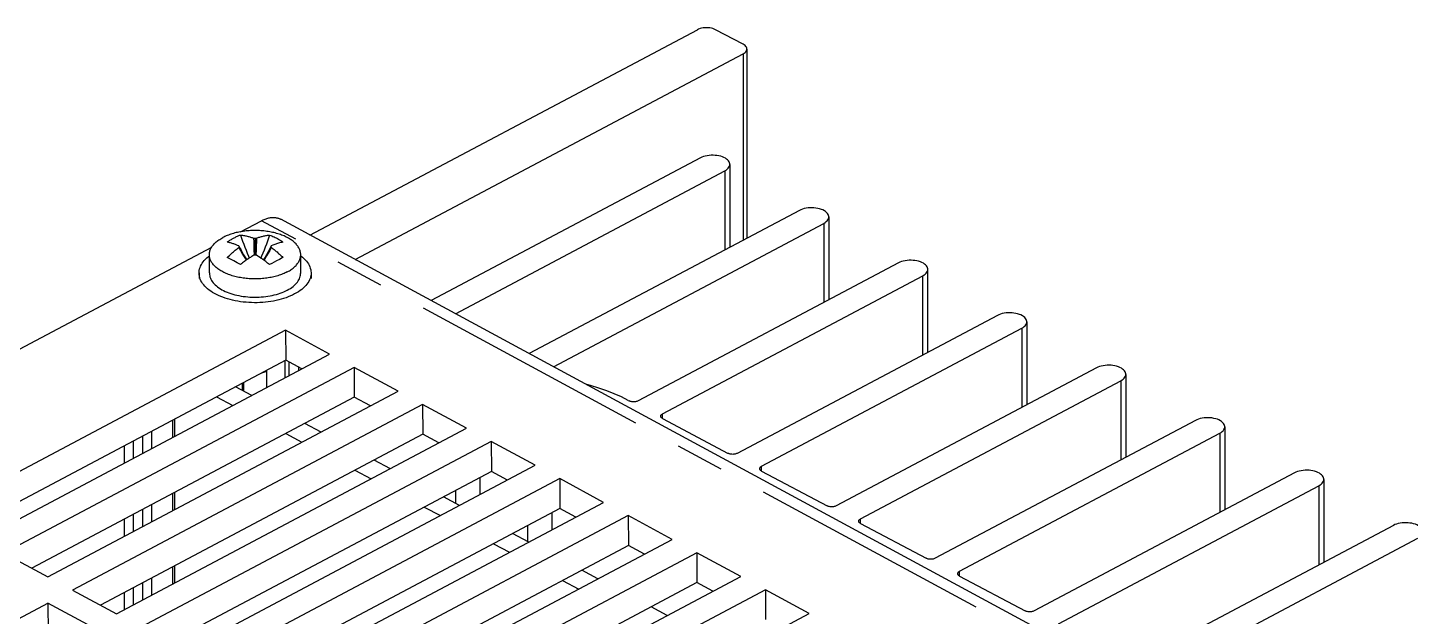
# Model space of a CAD drawing. Extents: x 0 to 34, y -0.3 to 21.7.
# Drawn here: x 26.953 to 30.965, y 15.443 to 17.15 of the extents above; entities that cross this region are included whole.
import ezdxf

# ---------------------------------------------------------------- set-up
doc = ezdxf.new("R2010")
doc.units = 0
doc.header["$LTSCALE"] = 1.87
doc.linetypes.add('CENTER', pattern=[0.6, 0.375, -0.075, 0.075, -0.075])
doc.layers.get('0').update_dxf_attribs({"linetype": 'CONTINUOUS'})
doc.layers.add('DEFAULT_1', color=7, linetype='CENTER')

msp = doc.modelspace()

# ---------------------------------------------------------------- linework, layer by layer
at = {"color": 7, "linetype": 'CONTINUOUS'}
for p, q in [((27.7719, 16.5487), (28.8959, 17.1443)), ((29.0285, 17.1021), (28.949, 17.1443)), ((27.9032, 16.4777), (29.0285, 17.074)), ((29.0395, 17.0881), (29.0395, 16.5393)), ((28.9048, 16.7724), (28.1238, 16.3585)), ((28.1938, 16.3207), (28.9755, 16.7349)), ((28.9901, 16.7537), (28.9901, 16.5132)), ((29.192, 16.6202), (28.4082, 16.2048)), ((27.5707, 16.5583), (27.6313, 16.5904)), ((31.736, 14.4065), (27.6872, 16.5945)), ((28.4783, 16.167), (29.2627, 16.5827)), ((29.2774, 16.6014), (29.2774, 16.361)), ((27.6083, 16.5399), (27.6097, 16.5398)), ((27.6097, 16.5398), (27.6111, 16.5397)), ((27.6111, 16.5397), (27.6125, 16.5395)), ((27.6125, 16.5395), (27.614, 16.5397)), ((27.6125, 16.5395), (27.6125, 16.4908)), ((27.614, 16.5397), (27.6154, 16.5398)), ((27.6154, 16.5398), (27.6168, 16.5399)), ((26.1254, 15.7924), (27.4868, 16.5139)), ((27.5616, 16.5189), (27.5595, 16.5197)), ((27.5655, 16.5173), (27.5616, 16.5189)), ((27.5666, 16.5152), (27.5655, 16.5173)), ((27.5655, 16.5127), (27.566, 16.5139)), ((27.5666, 16.5152), (27.5693, 16.5097)), ((27.6104, 16.4904), (27.6083, 16.4901)), ((27.6125, 16.4908), (27.6104, 16.4904)), ((27.6154, 16.4903), (27.6125, 16.4908)), ((27.6155, 16.5071), (27.6148, 16.4904)), ((27.6168, 16.4901), (27.6154, 16.4903)), ((27.6585, 16.5152), (27.6558, 16.5097)), ((27.6596, 16.5173), (27.6585, 16.5152)), ((27.6585, 16.5152), (27.6589, 16.5143)), ((27.6589, 16.5143), (27.6592, 16.5135)), ((27.6592, 16.5135), (27.6596, 16.5127)), ((27.48, 16.4387), (27.48, 16.4885)), ((27.5412, 16.4785), (27.5316, 16.4835)), ((27.5509, 16.4735), (27.5412, 16.4785)), ((27.5605, 16.4683), (27.5509, 16.4735)), ((27.5918, 16.4791), (27.5894, 16.4774)), ((27.6616, 16.4667), (27.6549, 16.4631)), ((27.6683, 16.4703), (27.6616, 16.4667)), ((27.6749, 16.4738), (27.6683, 16.4703)), ((27.6834, 16.4783), (27.6749, 16.4738)), ((27.745, 16.4387), (27.745, 16.4885)), ((29.4793, 16.468), (28.7245, 16.0679)), ((27.45, 16.4387), (27.45, 16.4228)), ((27.775, 16.4387), (27.775, 16.4228)), ((28.7952, 16.0305), (29.55, 16.4305)), ((29.5647, 16.2087), (29.5647, 16.4492)), ((29.7666, 16.3157), (29.0117, 15.9157)), ((29.8519, 16.297), (29.8519, 16.0565)), ((27.701, 16.2725), (26.6846, 15.7339)), ((27.701, 16.2725), (27.7016, 16.186)), ((27.8289, 16.2033), (27.701, 16.2725)), ((29.0824, 15.8783), (29.8373, 16.2783)), ((27.7016, 16.186), (26.766, 15.69)), ((26.8126, 15.6648), (27.8289, 16.2033)), ((27.7484, 16.1607), (27.7016, 16.186)), ((27.8999, 16.165), (26.8836, 15.6264)), ((27.6467, 16.1068), (27.6467, 16.1569)), ((27.8999, 16.165), (27.9005, 16.0785)), ((28.0277, 16.0959), (27.8999, 16.165)), ((30.0538, 16.1635), (29.299, 15.7635)), ((30.1392, 16.1448), (30.1392, 15.9043)), ((27.0115, 15.5573), (28.0277, 16.0959)), ((27.6035, 16.0839), (27.5562, 16.1089)), ((27.5788, 16.1209), (27.5788, 16.0969)), ((29.3697, 15.726), (30.1245, 16.126)), ((27.9005, 16.0785), (26.9649, 15.5825)), ((28.0988, 16.0575), (27.0825, 15.519)), ((27.5005, 16.0794), (27.5478, 16.0543)), ((27.9472, 16.0532), (27.9005, 16.0785)), ((28.0988, 16.0575), (28.0994, 15.9709)), ((28.2265, 15.9884), (28.0988, 16.0575)), ((28.6954, 16.0693), (28.6979, 16.0679)), ((27.3798, 15.9653), (27.3798, 16.0154)), ((28.7952, 16.0164), (28.9852, 15.9157)), ((30.3411, 16.0113), (29.5863, 15.6113)), ((28.0994, 15.9709), (27.1639, 15.475)), ((27.2103, 15.4499), (28.2265, 15.9884)), ((27.7014, 15.9729), (27.7486, 15.9479)), ((27.8043, 15.9774), (27.7571, 16.0024)), ((28.146, 15.9457), (28.0994, 15.9709)), ((29.657, 15.5738), (30.4118, 15.9738)), ((30.4264, 15.9925), (30.4264, 15.7521)), ((28.2976, 15.95), (27.2815, 15.4115)), ((28.2976, 15.95), (28.2983, 15.8634)), ((28.4253, 15.881), (28.2976, 15.95)), ((28.0051, 15.871), (27.958, 15.896)), ((28.2983, 15.8634), (27.3628, 15.3675)), ((27.4092, 15.3425), (28.4253, 15.881)), ((27.9023, 15.8665), (27.9494, 15.8415)), ((28.3448, 15.8383), (28.2983, 15.8634)), ((29.0824, 15.8642), (29.2725, 15.7635)), ((30.6283, 15.859), (29.8735, 15.459)), ((28.4965, 15.8425), (27.4804, 15.304)), ((28.4965, 15.8425), (28.4972, 15.7559)), ((28.6241, 15.7735), (28.4965, 15.8425)), ((29.9442, 15.4216), (30.6991, 15.8216)), ((30.7137, 15.8403), (30.7137, 15.5998)), ((27.3798, 15.7525), (27.3798, 15.8024)), ((27.6081, 15.2351), (28.6241, 15.7735)), ((28.2058, 15.7646), (28.1589, 15.7895)), ((28.4972, 15.7559), (27.5617, 15.2601)), ((28.6954, 15.735), (27.6794, 15.1965)), ((28.1032, 15.76), (28.1502, 15.7351)), ((28.5436, 15.7308), (28.4972, 15.7559)), ((28.6954, 15.735), (28.696, 15.6484)), ((28.8229, 15.666), (28.6954, 15.735)), ((29.3697, 15.712), (29.5597, 15.6113)), ((30.9156, 15.7068), (30.1608, 15.3068)), ((28.696, 15.6484), (27.7607, 15.1526)), ((27.8069, 15.1276), (28.8229, 15.666)), ((28.3041, 15.6536), (28.351, 15.6287)), ((28.4066, 15.6582), (28.3597, 15.6831)), ((28.7424, 15.6234), (28.696, 15.6484)), ((30.2315, 15.2693), (30.9863, 15.6694)), ((26.8836, 15.6264), (27.0115, 15.5573)), ((28.8943, 15.6274), (27.8783, 15.089)), ((28.8943, 15.6274), (28.8949, 15.5409)), ((29.0217, 15.5586), (28.8943, 15.6274)), ((27.3798, 15.5397), (27.3798, 15.5895)), ((28.6074, 15.5518), (28.5606, 15.5766)), ((28.8949, 15.5409), (27.9596, 15.0451)), ((28.0058, 15.0202), (29.0217, 15.5586)), ((28.505, 15.5471), (28.5517, 15.5223)), ((28.9412, 15.5159), (28.8949, 15.5409)), ((29.657, 15.5597), (29.847, 15.459)), ((27.0825, 15.519), (27.2103, 15.4499)), ((29.0932, 15.5199), (28.0773, 14.9816)), ((29.0932, 15.5199), (29.0938, 15.4334)), ((29.2205, 15.4511), (29.0932, 15.5199)), ((26.8675, 15.405), (27.0116, 15.4814)), ((27.0116, 15.4814), (27.0122, 15.3946)), ((27.1394, 15.4123), (27.0116, 15.4814)), ((28.2046, 14.9128), (29.2205, 15.4511)), ((28.8082, 15.4454), (28.7615, 15.4702))]:
    msp.add_line(p, q, dxfattribs=at)
for points in [[(28.949, 17.1443), (28.9452, 17.146), (28.9411, 17.1475), (28.9368, 17.1486), (28.9322, 17.1494), (28.9273, 17.1499), (28.9224, 17.1501), (28.9175, 17.1499), (28.9126, 17.1494), (28.908, 17.1486), (28.9037, 17.1475), (28.8997, 17.146), (28.8959, 17.1443)], [(29.0395, 17.0881), (29.0392, 17.0907), (29.0382, 17.0933), (29.0366, 17.0957), (29.0345, 17.098), (29.0318, 17.1001), (29.0285, 17.1021)], [(29.0285, 17.074), (29.0318, 17.0761), (29.0345, 17.0782), (29.0366, 17.0805), (29.0382, 17.0829), (29.0392, 17.0855), (29.0395, 17.0881)], [(28.9901, 16.7537), (28.9901, 16.7548), (28.9895, 16.7579), (28.9883, 16.7609), (28.9864, 16.7637), (28.9839, 16.7665), (28.9808, 16.7691), (28.9772, 16.7714), (28.973, 16.7736), (28.9685, 16.7755), (28.9636, 16.7771), (28.9583, 16.7784), (28.9528, 16.7793), (28.9472, 16.7799), (28.9414, 16.7802), (28.9357, 16.7801), (28.9299, 16.7796), (28.9243, 16.7788), (28.9189, 16.7776), (28.9139, 16.7762), (28.9092, 16.7745), (28.9048, 16.7724)], [(28.9755, 16.7349), (28.9795, 16.7373), (28.9828, 16.7399), (28.9855, 16.7426), (28.9877, 16.7455), (28.9892, 16.7486), (28.99, 16.7517), (28.9901, 16.7537)], [(29.2774, 16.6014), (29.2773, 16.6026), (29.2768, 16.6056), (29.2755, 16.6086), (29.2736, 16.6115), (29.2711, 16.6143), (29.2681, 16.6168), (29.2644, 16.6192), (29.2603, 16.6214), (29.2557, 16.6233), (29.2508, 16.6248), (29.2455, 16.6261), (29.2401, 16.6271), (29.2344, 16.6277), (29.2287, 16.6279), (29.2229, 16.6278), (29.2172, 16.6274), (29.2115, 16.6266), (29.2061, 16.6254), (29.2011, 16.624), (29.1964, 16.6222), (29.192, 16.6202)], [(27.6313, 16.5904), (27.6339, 16.5918), (27.6365, 16.593), (27.6392, 16.5941), (27.6418, 16.5952), (27.6444, 16.5961), (27.647, 16.597), (27.6496, 16.5977), (27.6522, 16.5983), (27.6547, 16.5988), (27.6572, 16.5992), (27.6597, 16.5995), (27.6622, 16.5997), (27.6646, 16.5998), (27.667, 16.5998), (27.6694, 16.5996), (27.6717, 16.5994), (27.674, 16.599), (27.6763, 16.5986), (27.6785, 16.598), (27.6806, 16.5973), (27.6827, 16.5965), (27.6848, 16.5957), (27.6868, 16.5947), (27.6872, 16.5945)], [(29.2627, 16.5827), (29.2667, 16.5851), (29.2701, 16.5876), (29.2728, 16.5903), (29.2749, 16.5933), (29.2764, 16.5964), (29.2773, 16.5995), (29.2774, 16.6014)], [(27.4857, 16.5121), (27.4871, 16.5143), (27.4885, 16.5164), (27.4901, 16.5186), (27.4918, 16.5207), (27.4937, 16.5228), (27.4957, 16.5248), (27.4978, 16.5268), (27.5, 16.5288), (27.5024, 16.5307), (27.5048, 16.5326), (27.5074, 16.5344), (27.5101, 16.5362), (27.5129, 16.538), (27.5158, 16.5397), (27.5188, 16.5413)], [(27.5741, 16.5589), (27.5699, 16.5582), (27.5659, 16.5574), (27.5618, 16.5566), (27.5579, 16.5557), (27.5539, 16.5547), (27.5501, 16.5536), (27.5463, 16.5525), (27.5426, 16.5513), (27.5389, 16.5501), (27.5354, 16.5488), (27.5319, 16.5474), (27.5285, 16.546), (27.5252, 16.5445), (27.522, 16.5429), (27.5188, 16.5413)], [(27.5316, 16.5284), (27.5336, 16.5298), (27.5356, 16.5311), (27.5376, 16.5324), (27.5396, 16.5337), (27.5417, 16.535), (27.5438, 16.5363), (27.5459, 16.5375), (27.548, 16.5387), (27.5502, 16.5399)], [(27.5502, 16.5399), (27.5524, 16.541), (27.5546, 16.5421), (27.5568, 16.5432), (27.559, 16.5442), (27.5612, 16.5452), (27.5635, 16.5462), (27.5657, 16.5471), (27.5679, 16.548), (27.5702, 16.5488)], [(27.5702, 16.5488), (27.5732, 16.5401), (27.5764, 16.5313)], [(27.5702, 16.5488), (27.5731, 16.5485), (27.576, 16.5481), (27.5789, 16.5476), (27.5817, 16.5471), (27.5844, 16.5466), (27.5871, 16.546), (27.5897, 16.5454), (27.5923, 16.5448), (27.5947, 16.5441), (27.5972, 16.5435), (27.5995, 16.5428), (27.6018, 16.5421), (27.604, 16.5414), (27.6062, 16.5406), (27.6083, 16.5399)], [(27.745, 16.4917), (27.745, 16.494), (27.7448, 16.4963), (27.7444, 16.4986), (27.7439, 16.5009), (27.7433, 16.5031), (27.7425, 16.5054), (27.7416, 16.5076), (27.7405, 16.5099), (27.7393, 16.5121), (27.738, 16.5143), (27.7365, 16.5164), (27.735, 16.5186), (27.7332, 16.5207), (27.7314, 16.5228), (27.7294, 16.5248), (27.7273, 16.5268), (27.7251, 16.5288), (27.7227, 16.5307), (27.7202, 16.5326), (27.7177, 16.5344), (27.715, 16.5362), (27.7122, 16.538), (27.7092, 16.5397), (27.7062, 16.5413), (27.7031, 16.5429), (27.6999, 16.5445), (27.6966, 16.546), (27.6932, 16.5474), (27.6897, 16.5488), (27.6862, 16.5501), (27.6825, 16.5513), (27.6788, 16.5525), (27.675, 16.5536), (27.6711, 16.5547), (27.6672, 16.5557), (27.6632, 16.5566), (27.6592, 16.5574), (27.6551, 16.5582), (27.651, 16.5589), (27.6468, 16.5595), (27.6426, 16.5601), (27.6384, 16.5606), (27.6341, 16.561), (27.6298, 16.5613), (27.6255, 16.5616), (27.6212, 16.5618), (27.6169, 16.5619), (27.6125, 16.5619), (27.6082, 16.5619), (27.6039, 16.5618), (27.5996, 16.5616), (27.5952, 16.5613), (27.591, 16.561), (27.5867, 16.5606), (27.5825, 16.5601), (27.5782, 16.5595), (27.5741, 16.5589)], [(27.5764, 16.5313), (27.5796, 16.5226), (27.5829, 16.5139), (27.5864, 16.5051), (27.5898, 16.4964), (27.5934, 16.4876), (27.5958, 16.4819)], [(27.6083, 16.5399), (27.6087, 16.5289), (27.6091, 16.5179), (27.6095, 16.5071), (27.6103, 16.4904)], [(27.6168, 16.5399), (27.6164, 16.5289), (27.616, 16.5179), (27.6155, 16.5071)], [(27.6168, 16.5399), (27.6191, 16.5407), (27.6215, 16.5415), (27.6238, 16.5423), (27.6262, 16.543), (27.6285, 16.5436), (27.6309, 16.5443), (27.6333, 16.5449), (27.6357, 16.5455), (27.6382, 16.5461), (27.6407, 16.5466), (27.6434, 16.5471), (27.6461, 16.5476), (27.6489, 16.5481), (27.6519, 16.5485), (27.6549, 16.5488)], [(27.6487, 16.5313), (27.6455, 16.5226), (27.6421, 16.5139), (27.6387, 16.5051), (27.6352, 16.4964), (27.6317, 16.4876), (27.6292, 16.4819)], [(27.6549, 16.5488), (27.6519, 16.5401), (27.6487, 16.5313)], [(27.6549, 16.5488), (27.6582, 16.5476), (27.6614, 16.5463), (27.6646, 16.5449), (27.6678, 16.5434), (27.671, 16.5418), (27.6742, 16.5402), (27.6774, 16.5385), (27.6806, 16.5367), (27.6838, 16.5347), (27.687, 16.5328), (27.6902, 16.5307), (27.6935, 16.5284)], [(27.48, 16.4917), (27.4801, 16.494), (27.4803, 16.4963), (27.4807, 16.4986), (27.4812, 16.5009), (27.4818, 16.5031), (27.4826, 16.5054), (27.4835, 16.5076), (27.4846, 16.5099), (27.4857, 16.5121)], [(27.7062, 16.442), (27.7031, 16.4404), (27.6999, 16.4389), (27.6966, 16.4374), (27.6932, 16.436), (27.6897, 16.4346), (27.6862, 16.4333), (27.6825, 16.4321), (27.6788, 16.4309), (27.675, 16.4298), (27.6711, 16.4287), (27.6672, 16.4277), (27.6632, 16.4268), (27.6592, 16.426), (27.6551, 16.4252), (27.651, 16.4245), (27.6468, 16.4239), (27.6426, 16.4233), (27.6384, 16.4228), (27.6341, 16.4224), (27.6298, 16.4221), (27.6255, 16.4218), (27.6212, 16.4216), (27.6169, 16.4215), (27.6125, 16.4215), (27.6082, 16.4215), (27.6039, 16.4216), (27.5996, 16.4218), (27.5952, 16.4221), (27.591, 16.4224), (27.5867, 16.4228), (27.5825, 16.4233), (27.5782, 16.4239), (27.5741, 16.4245), (27.5699, 16.4252), (27.5659, 16.426), (27.5618, 16.4268), (27.5579, 16.4277), (27.5539, 16.4287), (27.5501, 16.4298), (27.5463, 16.4309), (27.5426, 16.4321), (27.5389, 16.4333), (27.5354, 16.4346), (27.5319, 16.436), (27.5285, 16.4374), (27.5252, 16.4389), (27.522, 16.4404), (27.5188, 16.442), (27.5158, 16.4437), (27.5129, 16.4454), (27.5101, 16.4472), (27.5074, 16.449), (27.5048, 16.4508), (27.5024, 16.4527), (27.5, 16.4546), (27.4978, 16.4566), (27.4957, 16.4586), (27.4937, 16.4606), (27.4918, 16.4627), (27.4901, 16.4648), (27.4885, 16.467), (27.4871, 16.4691), (27.4857, 16.4713), (27.4846, 16.4735), (27.4835, 16.4758), (27.4826, 16.478), (27.4818, 16.4803), (27.4812, 16.4825), (27.4807, 16.4848), (27.4803, 16.4871), (27.4801, 16.4894), (27.48, 16.4917)], [(27.5595, 16.5197), (27.5575, 16.5204), (27.5554, 16.5212), (27.5532, 16.522), (27.551, 16.5228), (27.5488, 16.5235), (27.5465, 16.5243), (27.5441, 16.525), (27.5417, 16.5257), (27.5393, 16.5264), (27.5368, 16.5271), (27.5342, 16.5278), (27.5316, 16.5284)], [(27.5316, 16.4835), (27.5349, 16.4868), (27.5381, 16.4899), (27.5412, 16.4928), (27.5442, 16.4956), (27.5471, 16.4981), (27.5499, 16.5005), (27.5526, 16.5028), (27.5553, 16.505), (27.5579, 16.5071), (27.5605, 16.509), (27.563, 16.5109), (27.5655, 16.5127)], [(27.5655, 16.5127), (27.57, 16.5043), (27.5746, 16.496), (27.5795, 16.488), (27.5845, 16.4801), (27.5874, 16.4759)], [(27.566, 16.5139), (27.5664, 16.5147), (27.5666, 16.5152)], [(27.5693, 16.5097), (27.5709, 16.5065), (27.5755, 16.498), (27.5802, 16.4897), (27.5851, 16.4815), (27.5883, 16.4766)], [(27.5693, 16.5097), (27.57, 16.5084), (27.5746, 16.4997), (27.5795, 16.4911), (27.5845, 16.4828), (27.5884, 16.4767)], [(27.6083, 16.4901), (27.606, 16.4885), (27.6036, 16.487), (27.6012, 16.4855), (27.5989, 16.4839), (27.5966, 16.4824), (27.5918, 16.4791)], [(27.6256, 16.4844), (27.6233, 16.4859), (27.621, 16.4873), (27.6168, 16.4901)], [(27.6551, 16.5084), (27.6504, 16.4997), (27.6456, 16.4911), (27.6406, 16.4828), (27.6366, 16.4767)], [(27.6558, 16.5097), (27.6541, 16.5065), (27.6496, 16.498), (27.6449, 16.4897), (27.6399, 16.4815), (27.6368, 16.4766)], [(27.6596, 16.5127), (27.6551, 16.5043), (27.6504, 16.496), (27.6456, 16.488), (27.6406, 16.4801), (27.6377, 16.4759)], [(27.6672, 16.5203), (27.6646, 16.5193), (27.6596, 16.5173)], [(27.6596, 16.5127), (27.6615, 16.5113), (27.6635, 16.5098), (27.6655, 16.5083), (27.6676, 16.5067), (27.6697, 16.5051), (27.6719, 16.5033), (27.6741, 16.5015), (27.6763, 16.4996), (27.6786, 16.4976), (27.6809, 16.4955), (27.6833, 16.4934), (27.6858, 16.4911), (27.6883, 16.4887), (27.6908, 16.4861), (27.6935, 16.4835)], [(27.6935, 16.5284), (27.6902, 16.5276), (27.687, 16.5268), (27.6839, 16.5259), (27.6809, 16.525), (27.678, 16.5241), (27.6752, 16.5232), (27.6725, 16.5222), (27.6698, 16.5213), (27.6672, 16.5203)], [(27.7062, 16.442), (27.7092, 16.4437), (27.7122, 16.4454), (27.715, 16.4472), (27.7177, 16.449), (27.7202, 16.4508), (27.7227, 16.4527), (27.7251, 16.4546), (27.7273, 16.4566), (27.7294, 16.4586), (27.7314, 16.4606), (27.7332, 16.4627), (27.735, 16.4648), (27.7365, 16.467), (27.738, 16.4691), (27.7393, 16.4713), (27.7405, 16.4735), (27.7416, 16.4758), (27.7425, 16.478), (27.7433, 16.4803), (27.7439, 16.4825), (27.7444, 16.4848), (27.7448, 16.4871), (27.745, 16.4894), (27.745, 16.4917)], [(27.45, 16.4387), (27.4502, 16.4419), (27.4507, 16.4462), (27.4516, 16.4505), (27.4529, 16.4547), (27.4546, 16.4589), (27.4567, 16.4631), (27.4592, 16.4671), (27.462, 16.4711), (27.4653, 16.4751), (27.4689, 16.4789), (27.4728, 16.4827), (27.4771, 16.4863), (27.48, 16.4885)], [(27.5702, 16.4631), (27.5669, 16.4649), (27.5605, 16.4683)], [(27.5894, 16.4774), (27.5869, 16.4756), (27.5843, 16.4737), (27.5817, 16.4718), (27.579, 16.4698), (27.5761, 16.4677), (27.5732, 16.4654), (27.5702, 16.4631)], [(27.638, 16.4757), (27.6354, 16.4776), (27.6328, 16.4794), (27.6303, 16.4811), (27.6256, 16.4844)], [(27.6549, 16.4631), (27.652, 16.4654), (27.6491, 16.4676), (27.6462, 16.4697), (27.6434, 16.4718), (27.6407, 16.4738), (27.638, 16.4757)], [(27.6935, 16.4835), (27.6915, 16.4825), (27.6834, 16.4783)], [(27.745, 16.4885), (27.7457, 16.4881), (27.7501, 16.4845), (27.7543, 16.4808), (27.7581, 16.477), (27.7615, 16.4731), (27.7645, 16.4692), (27.7672, 16.4651), (27.7695, 16.461), (27.7714, 16.4568), (27.7729, 16.4526), (27.774, 16.4483), (27.7747, 16.4441), (27.775, 16.4398), (27.775, 16.4387)], [(29.5647, 16.4492), (29.5646, 16.4503), (29.564, 16.4534), (29.5628, 16.4564), (29.5609, 16.4592), (29.5584, 16.462), (29.5554, 16.4646), (29.5517, 16.467), (29.5476, 16.4692), (29.543, 16.471), (29.5381, 16.4726), (29.5328, 16.4739), (29.5273, 16.4748), (29.5217, 16.4754), (29.5159, 16.4757), (29.5102, 16.4756), (29.5044, 16.4751), (29.4988, 16.4743), (29.4934, 16.4732), (29.4884, 16.4718), (29.4837, 16.47), (29.4793, 16.468)], [(27.7274, 16.3778), (27.7215, 16.3748), (27.7154, 16.372), (27.709, 16.3694), (27.7024, 16.3669), (27.6955, 16.3647), (27.6885, 16.3626), (27.6812, 16.3607), (27.6738, 16.3589), (27.6662, 16.3574), (27.6585, 16.3561), (27.6507, 16.355), (27.6427, 16.3541), (27.6348, 16.3534), (27.6267, 16.3529), (27.6186, 16.3526), (27.6105, 16.3526), (27.6024, 16.3527), (27.5943, 16.3531), (27.5863, 16.3537), (27.5784, 16.3545), (27.5705, 16.3555), (27.5627, 16.3567), (27.5551, 16.3582), (27.5476, 16.3598), (27.5402, 16.3616), (27.533, 16.3636), (27.5261, 16.3658), (27.5193, 16.3682), (27.5128, 16.3707), (27.5065, 16.3734), (27.5005, 16.3763), (27.4948, 16.3793), (27.4894, 16.3825), (27.4842, 16.3858), (27.4794, 16.3893), (27.4749, 16.3929), (27.4708, 16.3966), (27.467, 16.4004), (27.4636, 16.4043), (27.4605, 16.4082), (27.4579, 16.4123), (27.4556, 16.4164), (27.4537, 16.4206), (27.4522, 16.4248), (27.4511, 16.4291), (27.4504, 16.4333), (27.4501, 16.4376), (27.45, 16.4387)], [(27.48, 16.4387), (27.48, 16.4378), (27.4803, 16.4343), (27.4809, 16.4308), (27.4818, 16.4274), (27.483, 16.4239), (27.4846, 16.4205), (27.4864, 16.4172), (27.4886, 16.4139), (27.4911, 16.4106), (27.4939, 16.4074), (27.497, 16.4043), (27.5003, 16.4013), (27.504, 16.3984), (27.5079, 16.3956), (27.5121, 16.3929), (27.5165, 16.3903), (27.5212, 16.3878), (27.5261, 16.3855), (27.5312, 16.3833), (27.5365, 16.3812), (27.542, 16.3792), (27.5477, 16.3775), (27.5536, 16.3758), (27.5596, 16.3743), (27.5657, 16.373), (27.5719, 16.3719), (27.5782, 16.3709), (27.5847, 16.3701), (27.5912, 16.3694), (27.5977, 16.3689), (27.6043, 16.3686), (27.6109, 16.3685), (27.6175, 16.3685), (27.6241, 16.3687), (27.6307, 16.3691), (27.6372, 16.3697), (27.6436, 16.3704), (27.65, 16.3713), (27.6563, 16.3724), (27.6625, 16.3737), (27.6685, 16.3751), (27.6745, 16.3766), (27.6802, 16.3783), (27.6858, 16.3802), (27.6912, 16.3822), (27.6964, 16.3843), (27.7014, 16.3866), (27.7062, 16.389)], [(27.7062, 16.389), (27.7108, 16.3916), (27.7151, 16.3942), (27.7191, 16.397), (27.7229, 16.3999), (27.7265, 16.4028), (27.7297, 16.4059), (27.7326, 16.409), (27.7353, 16.4122), (27.7376, 16.4155), (27.7396, 16.4188), (27.7413, 16.4222), (27.7427, 16.4256), (27.7438, 16.4291), (27.7445, 16.4326), (27.7449, 16.4361), (27.745, 16.4387)], [(27.775, 16.4387), (27.7749, 16.4355), (27.7744, 16.4312), (27.7735, 16.4269), (27.7722, 16.4227), (27.7705, 16.4185), (27.7684, 16.4143), (27.7659, 16.4103), (27.7631, 16.4062), (27.7598, 16.4023), (27.7562, 16.3985), (27.7522, 16.3947), (27.7479, 16.3911), (27.7433, 16.3876), (27.7383, 16.3842), (27.733, 16.3809), (27.7274, 16.3778)], [(29.55, 16.4305), (29.554, 16.4329), (29.5573, 16.4354), (29.56, 16.4381), (29.5622, 16.441), (29.5637, 16.4441), (29.5645, 16.4472), (29.5647, 16.4492)], [(29.8519, 16.297), (29.8519, 16.2981), (29.8513, 16.3012), (29.85, 16.3042), (29.8482, 16.3071), (29.8457, 16.3098), (29.8426, 16.3124), (29.839, 16.3148), (29.8348, 16.3169), (29.8303, 16.3188), (29.8253, 16.3204), (29.8201, 16.3217), (29.8146, 16.3226), (29.809, 16.3232), (29.8032, 16.3235), (29.7974, 16.3234), (29.7917, 16.3229), (29.786, 16.3221), (29.7807, 16.321), (29.7757, 16.3195), (29.771, 16.3178), (29.7666, 16.3157)], [(29.8373, 16.2783), (29.8412, 16.2806), (29.8446, 16.2832), (29.8473, 16.2859), (29.8495, 16.2888), (29.851, 16.2919), (29.8518, 16.295), (29.8519, 16.297)], [(30.1392, 16.1448), (30.1391, 16.1459), (30.1385, 16.149), (30.1373, 16.1519), (30.1354, 16.1548), (30.1329, 16.1576), (30.1299, 16.1602), (30.1262, 16.1625), (30.1221, 16.1647), (30.1175, 16.1666), (30.1126, 16.1682), (30.1073, 16.1694), (30.1019, 16.1704), (30.0962, 16.171), (30.0904, 16.1712), (30.0847, 16.1712), (30.079, 16.1707), (30.0733, 16.1699), (30.0679, 16.1687), (30.0629, 16.1673), (30.0582, 16.1656), (30.0538, 16.1635)], [(27.6327, 16.1494), (27.6352, 16.1501), (27.6383, 16.151), (27.6412, 16.152), (27.644, 16.1531), (27.6466, 16.1543), (27.6467, 16.1543)], [(30.1245, 16.126), (30.1285, 16.1284), (30.1319, 16.131), (30.1346, 16.1337), (30.1367, 16.1366), (30.1382, 16.1397), (30.139, 16.1428), (30.1392, 16.1448)], [(28.6954, 16.0693), (28.6755, 16.0792), (28.6547, 16.0885), (28.6329, 16.0971), (28.6101, 16.105), (28.5863, 16.1123), (28.5727, 16.1159)], [(28.7245, 16.0679), (28.7226, 16.0671), (28.7206, 16.0664), (28.7184, 16.0658), (28.7161, 16.0654), (28.7137, 16.0651), (28.7112, 16.065), (28.7088, 16.0651), (28.7063, 16.0654), (28.704, 16.0658), (28.7019, 16.0664), (28.6998, 16.0671), (28.6979, 16.0679)], [(28.7897, 16.0235), (28.7899, 16.0248), (28.7904, 16.0261), (28.7911, 16.0273), (28.7922, 16.0284), (28.7935, 16.0295), (28.7952, 16.0305)], [(28.7952, 16.0164), (28.7935, 16.0174), (28.7922, 16.0185), (28.7911, 16.0196), (28.7903, 16.0209), (28.7899, 16.0222), (28.7897, 16.0235)], [(30.4264, 15.9925), (30.4264, 15.9937), (30.4258, 15.9967), (30.4246, 15.9997), (30.4227, 16.0026), (30.4202, 16.0054), (30.4171, 16.0079), (30.4135, 16.0103), (30.4093, 16.0125), (30.4048, 16.0144), (30.3999, 16.0159), (30.3946, 16.0172), (30.3891, 16.0182), (30.3835, 16.0188), (30.3777, 16.019), (30.372, 16.0189), (30.3662, 16.0185), (30.3606, 16.0177), (30.3552, 16.0165), (30.3502, 16.0151), (30.3455, 16.0133), (30.3411, 16.0113)], [(30.4118, 15.9738), (30.4158, 15.9762), (30.4191, 15.9787), (30.4218, 15.9814), (30.424, 15.9844), (30.4255, 15.9875), (30.4263, 15.9906), (30.4264, 15.9925)], [(29.0117, 15.9157), (29.0098, 15.9149), (29.0078, 15.9141), (29.0057, 15.9136), (29.0034, 15.9132), (29.001, 15.9129), (28.9985, 15.9128), (28.9961, 15.9129), (28.9936, 15.9132), (28.9913, 15.9136), (28.9891, 15.9141), (28.9871, 15.9149), (28.9852, 15.9157)], [(29.0769, 15.8712), (29.0771, 15.8725), (29.0776, 15.8738), (29.0784, 15.8751), (29.0795, 15.8762), (29.0808, 15.8773), (29.0824, 15.8783)], [(29.0824, 15.8642), (29.0808, 15.8652), (29.0794, 15.8663), (29.0784, 15.8674), (29.0776, 15.8686), (29.0771, 15.8699), (29.0769, 15.8712)], [(30.7137, 15.8403), (30.7137, 15.8414), (30.7131, 15.8445), (30.7118, 15.8475), (30.71, 15.8504), (30.7074, 15.8531), (30.7044, 15.8557), (30.7008, 15.8581), (30.6966, 15.8603), (30.6921, 15.8621), (30.6871, 15.8637), (30.6818, 15.865), (30.6764, 15.8659), (30.6708, 15.8665), (30.665, 15.8668), (30.6592, 15.8667), (30.6535, 15.8662), (30.6478, 15.8654), (30.6424, 15.8643), (30.6375, 15.8629), (30.6328, 15.8611), (30.6283, 15.859)], [(30.6991, 15.8216), (30.703, 15.824), (30.7064, 15.8265), (30.7091, 15.8292), (30.7112, 15.8322), (30.7127, 15.8352), (30.7136, 15.8383), (30.7137, 15.8403)], [(29.299, 15.7635), (29.2971, 15.7626), (29.2951, 15.7619), (29.293, 15.7614), (29.2907, 15.7609), (29.2882, 15.7607), (29.2858, 15.7606), (29.2833, 15.7607), (29.2809, 15.7609), (29.2785, 15.7613), (29.2764, 15.7619), (29.2744, 15.7626), (29.2725, 15.7635)], [(29.3642, 15.719), (29.3644, 15.7203), (29.3649, 15.7216), (29.3657, 15.7228), (29.3667, 15.724), (29.3681, 15.725), (29.3697, 15.726)], [(29.3697, 15.712), (29.3681, 15.713), (29.3667, 15.714), (29.3656, 15.7152), (29.3649, 15.7164), (29.3644, 15.7177), (29.3642, 15.719)], [(31.001, 15.6881), (31.0009, 15.6892), (31.0003, 15.6923), (30.9991, 15.6952), (30.9972, 15.6981), (30.9947, 15.7009), (30.9917, 15.7035), (30.988, 15.7059), (30.9839, 15.708), (30.9793, 15.7099), (30.9744, 15.7115), (30.9691, 15.7128), (30.9637, 15.7137), (30.958, 15.7143), (30.9522, 15.7146), (30.9465, 15.7145), (30.9408, 15.714), (30.9351, 15.7132), (30.9297, 15.7121), (30.9247, 15.7106), (30.92, 15.7089), (30.9156, 15.7068)], [(29.5863, 15.6113), (29.5844, 15.6104), (29.5824, 15.6097), (29.5802, 15.6091), (29.5779, 15.6087), (29.5755, 15.6085), (29.573, 15.6084), (29.5706, 15.6085), (29.5681, 15.6087), (29.5658, 15.6091), (29.5636, 15.6097), (29.5616, 15.6104), (29.5597, 15.6113)], [(29.6515, 15.5668), (29.6516, 15.5681), (29.6521, 15.5694), (29.6529, 15.5706), (29.654, 15.5717), (29.6553, 15.5728), (29.657, 15.5738)], [(29.657, 15.5597), (29.6553, 15.5608), (29.654, 15.5618), (29.6529, 15.563), (29.6521, 15.5642), (29.6516, 15.5655), (29.6515, 15.5668)], [(29.8735, 15.459), (29.8716, 15.4582), (29.8696, 15.4575), (29.8675, 15.4569), (29.8652, 15.4565), (29.8627, 15.4562), (29.8603, 15.4561), (29.8578, 15.4562), (29.8554, 15.4565), (29.8531, 15.4569), (29.8509, 15.4575), (29.8489, 15.4582), (29.847, 15.459)]]:
    msp.add_lwpolyline(points, dxfattribs=at)
at = {"layer": 'DEFAULT_1', "color": 7, "linetype": 'CENTER'}
for p, q in [((29.0285, 17.074), (29.0285, 16.5335)), ((28.9755, 16.7349), (28.9755, 16.5054)), ((31.6792, 14.403), (27.6313, 16.5904)), ((29.2627, 16.5827), (29.2627, 16.3532)), ((29.55, 16.201), (29.55, 16.4305)), ((29.8373, 16.2783), (29.8373, 16.0487)), ((27.6999, 16.1349), (27.6999, 16.186)), ((27.7112, 16.141), (27.7112, 16.1807)), ((27.7394, 16.1559), (27.7394, 16.1655)), ((27.5754, 16.1191), (27.5754, 16.0987)), ((30.1245, 16.126), (30.1245, 15.8965)), ((27.3743, 15.9624), (27.3743, 16.0125)), ((28.7952, 16.0164), (28.7952, 16.0305)), ((27.312, 15.9794), (27.312, 15.9294)), ((30.4118, 15.9738), (30.4118, 15.7443)), ((27.2325, 15.9373), (27.2325, 15.8872)), ((27.259, 15.9513), (27.259, 15.9013)), ((27.2855, 15.9654), (27.2855, 15.9154)), ((29.0824, 15.8642), (29.0824, 15.8783)), ((28.1955, 15.7701), (28.1955, 15.8089)), ((28.2655, 15.7963), (28.2655, 15.8461)), ((30.6991, 15.8216), (30.6991, 15.5921)), ((27.3743, 15.7496), (27.3743, 15.7995)), ((27.259, 15.7384), (27.259, 15.6885)), ((27.2855, 15.7524), (27.2855, 15.7025)), ((27.312, 15.7665), (27.312, 15.7166)), ((28.4744, 15.6942), (28.4744, 15.7439)), ((27.2325, 15.7243), (27.2325, 15.6744)), ((28.4044, 15.6594), (28.4044, 15.7067)), ((29.3697, 15.712), (29.3697, 15.726)), ((27.3743, 15.5368), (27.3743, 15.5866)), ((29.657, 15.5597), (29.657, 15.5738)), ((27.2855, 15.5395), (27.2855, 15.4897)), ((27.312, 15.5536), (27.312, 15.5038)), ((27.2325, 15.5114), (27.2325, 15.4616)), ((27.259, 15.5254), (27.259, 15.4757))]:
    msp.add_line(p, q, dxfattribs=at)

doc.saveas('drawing.dxf')
